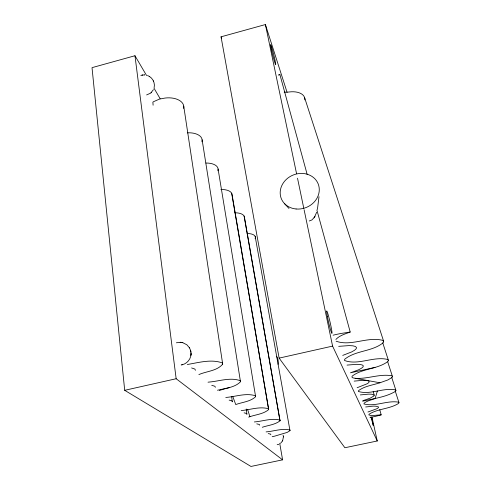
<?xml version="1.0" encoding="UTF-8"?>
<svg xmlns="http://www.w3.org/2000/svg" width="491" height="491" viewBox="0 0 491 491"><rect width="100%" height="100%" fill="white"/><g stroke="black" fill="none" stroke-linecap="round" stroke-linejoin="round"><path stroke-width="0.74" d="M191.048 353.913L190.698 350.734L189.471 347.781M149.473 76.479C153.137 78.726 155.131 83.372 154.156 87.57M182.314 364.727C187.089 363.598 190.815 359.136 191.036 354.226M191.03 354.373L191.054 353.79M319.003 196.67L317.413 209.454M191.017 354.508L190.882 355.509M282.595 440.893L283.424 436.855M377.419 390.953L375.087 398.557L367.845 401.049L365.507 402.184L364.187 403.172L363.948 403.958C375.099 407.008 386.847 400.257 398.287 402.111L398.98 402.651L398.618 403.412C389.658 409.107 378.058 408.543 369.091 414.208L368.851 414.907L371.343 415.619L381.182 414.846L379.746 409.678M304.629 97.74L383.667 341.362L383.256 342.687C372.209 351.814 355.742 350.224 344.688 359.277L344.479 360.462C358.043 365.691 373.363 356.043 387.491 359.43L388.393 360.29L387.994 361.419C377.53 369.416 362.634 368.17 352.17 376.112L351.943 377.131L352.949 377.874L379.93 382.777L387.847 379.96L392.051 377.444L392.438 376.462L387.73 361.904M316.677 212.229L314.547 217.059M373.191 391.437L374.216 395.132L373.927 395.973L370.153 398.17L362.886 400.687M391.701 377.34L395.93 390.443L395.556 391.309C385.705 397.317 373.651 398.404 362.665 401.233M153.431 89.681L150.657 93.124L146.619 94.929M282.62 440.844L280.564 443.299M309.25 220.993L311.889 219.962L314.406 217.274M314.05 217.832L314.964 216.402M183.72 106.099L222.693 364.156C216.967 371.018 206.576 371.178 198.861 374.59M202.12 139.806L240.48 381.734C235.152 387.436 226.277 387.829 219.36 390.535M218.09 169.057L255.621 396.697C250.379 401.718 242.284 402.129 235.754 404.572L232.728 396.415M335.881 339.453C339.594 335.384 345.247 333.978 350.206 332.02L316.861 209.909M151.068 92.787L151.529 92.357M266.097 431.908C273.929 431.282 282.141 428.097 289.96 430.024L289.997 430.662L287.155 432.418L274.678 436.143A32.4 6.8 -10 0 1 272.186 436.708M342.724 355.404L351.654 351.93L354.563 350.255L356.208 348.733L356.478 347.444L355.355 346.456L352.863 345.824L349.119 345.59L338.686 346.345M140.831 75.461L142.181 75.086M278.722 444.318L277.194 444.705M248.667 417.111C255.216 414.6 263.17 414.306 268.669 409.586L268.54 408.776C259.659 406.155 250.134 409.887 241.191 410.556M357.123 387.737L367.409 383.661L368.87 382.495L369.158 381.538L368.244 380.832L366.163 380.421L363.015 380.329L354.171 381.108M367.937 412.023L377.033 408.672L378.34 407.751L378.629 407.002C374.694 405.087 369.876 406.793 365.685 406.959M176.367 342.792L180.283 342.295M381.182 414.846L378.849 415.49A30.89 6.475 -11.5 0 1 375.136 416.417L369.975 417.54M146.594 75.565L134.964 55.735L92.02 67.654L124.696 390.314L250.969 466.45L282.595 459.84L279.717 443.256M371.963 417.062L377.248 440.986L344.885 447.743L279.121 358.117L221.048 36.825L265.398 24.55L287.075 92.314M379.93 382.777C372.822 385.134 364.745 386 358.602 390.591L358.362 391.48C370.251 395.095 382.943 387.571 395.181 389.817L395.93 390.443M262.28 427.28C268.135 425.249 275.052 424.807 280.023 420.805L279.944 420.087C271.597 417.847 262.74 421.309 254.356 421.947M181.173 364.96L181.952 364.813M181.811 364.85L182.456 364.696M124.696 390.314L176.159 378.733L282.595 459.84M279.121 358.117L332.591 346.106L377.248 440.986M217.476 390.235L229.45 387.577M375.007 367.409L350.476 372.81L358.774 369.717L361.486 368.25L363.033 366.924L363.315 365.82L362.303 364.991L360.038 364.482L356.613 364.328L347.045 365.101M187.298 364.512C198.714 362.597 211.099 358.915 222.294 362.898L222.693 364.156M142.372 75.049L144.471 74.908M142.083 75.105L142.47 75.031M350.206 332.02L340.822 333.506A44.779 12.938 -11.6 0 0 333.094 335.2M360.32 394.917L368.538 394.138L371.46 394.187L374.216 395.132M225.774 397.458C235.453 396.771 245.85 392.683 255.424 395.764L255.621 396.697M208.024 382.188L209.43 382.035C219.422 381.169 230.365 377.119 240.197 380.66L240.48 381.734M187.298 132.877L188.74 132.779A15.872 8.764 -7.3 0 1 201.93 141.789M355.128 378.303C367.391 379.248 379.42 373.657 391.615 375.732L392.438 376.462M144.636 74.914L144.366 74.902M180.756 342.331L182.247 342.558M180.142 342.288L180.897 342.337M268.233 433.596L270.701 434.13L270.805 434.75M256.775 423.868L259.469 424.494L259.629 425.188M244.119 412.833L246.685 413.52L246.899 414.312L246.218 408.997M229.15 400.097L231.991 400.914L232.292 401.816L231.642 396.501M211.75 385.3L214.935 386.282L215.34 387.325M191.619 367.949L194.896 369.085L195.436 370.306M182.707 342.675L186.826 344.75L189.532 347.886M182.112 342.528L182.836 342.706M147.478 75.497L149.559 76.528M336.126 341.196C351.01 346.652 367.342 336.347 382.661 340.343L383.667 341.362M284.35 203.446L288.972 208.448M153.959 88.122L160.158 98.703M153.542 81.248L153.37 80.868M221.048 36.825L221.625 38.243M382.728 342.773L388.393 360.29M395.224 390.977L398.98 402.651M283.111 435.198L283.43 436.916M247.636 409.568L249.919 416.699M190.594 350.359L190.698 350.734M278.79 74.466A17.829 10.692 -12.8 0 1 279.876 74.479L307.157 174.391M371.687 417.375L373.246 425.439L370.981 416.828M265.398 24.55L296.57 173.71M297.509 178.208L303.769 208.19M304.089 209.688L332.591 346.106M255.148 236.306L289.997 430.662M244.095 216.022L280.023 420.805L244.444 217.323A13.054 5.978 -9.3 0 0 234.839 212.781M231.666 193.221L268.669 409.586L232.083 194.688A13.871 6.739 -8.8 0 0 220.901 189.483M190.919 351.802L190.852 351.433M134.964 55.735L176.159 378.733M153.112 105.197L152.879 102.146L153.683 101.619L159.458 99.102L165.013 98.059A17.142 10.145 -6 0 1 183.609 108.394M191.054 353.385L191.036 352.888M205.907 163.037A14.804 7.653 -8.2 0 1 217.857 170.8M247.2 233.477A12.33 5.34 -9.7 0 1 255.13 238.712M276.654 356.411A12.005 11.361 -41.9 0 1 278.084 364.359M284.172 92.13A17.191 10.311 -13.7 0 0 289.267 91.97A16.528 9.544 -13.2 0 1 304.813 99.894M278.679 75.27A17.191 10.311 -13.7 0 1 279.876 74.479M327.374 316.615A11.532 0.737 76.9 0 0 331.916 333.364A11.532 0.737 76.9 0 0 328.632 316.4A11.532 0.737 76.9 0 0 327.374 316.615M271.382 49.327A10.293 0.528 75.9 0 0 275.654 64.573A10.293 0.528 75.9 0 0 272.468 49.892A10.293 0.528 75.9 0 0 271.382 49.327M296.098 208.988A19.861 17.486 -21.8 0 0 318.18 183.886A19.861 17.486 -21.8 0 0 284.903 180.848A19.861 17.486 -21.8 0 0 296.098 208.988"/></g></svg>
